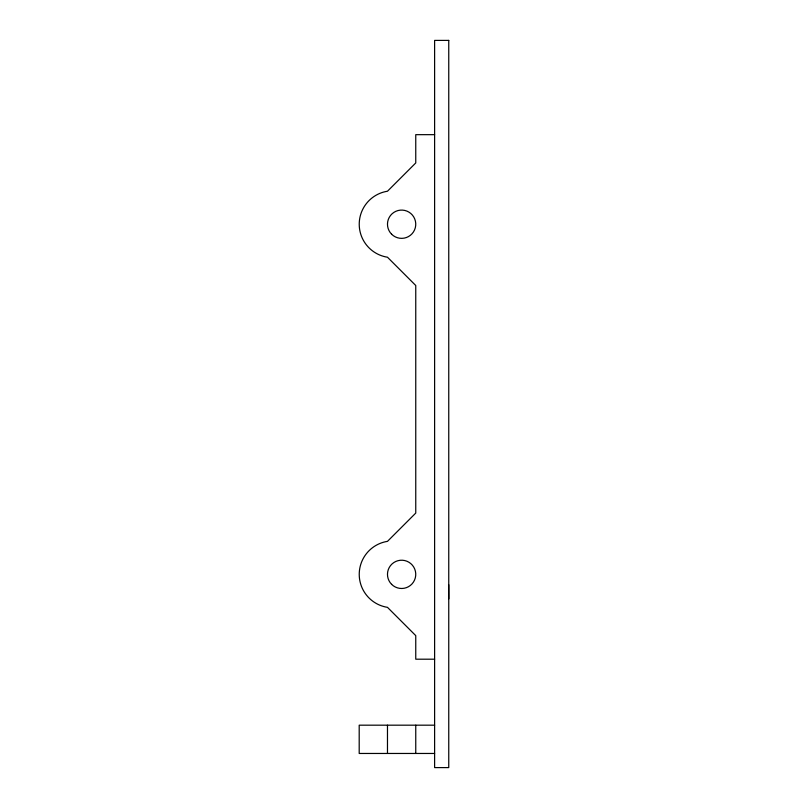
<?xml version="1.0" encoding="UTF-8"?>
<svg xmlns="http://www.w3.org/2000/svg" width="808" height="808" viewBox="0 0 808 808"><rect width="100%" height="100%" fill="white"/><g stroke="black" fill="none" stroke-linecap="round" stroke-linejoin="round"><path stroke-width="1.21" d="M434.613 134.663L415.756 134.663L415.756 162.953L387.476 191.233A33.391 33.391 0 0 0 387.476 257.217L415.756 285.497L415.756 513.08L387.476 541.36A33.391 33.391 0 0 0 387.476 607.343L415.756 635.623L415.756 659.197L434.613 659.197M448.804 598.859L448.733 584.719M434.613 725.18L359.196 725.18L359.196 753.46L434.613 753.46M415.756 725.18L415.756 753.46M387.476 725.18L387.476 753.46M448.753 40.4L434.613 40.4L434.613 767.6L448.753 767.6L448.753 40.4M391.617 584.346A14.14 14.14 0 0 0 415.272 578.013A14.14 14.14 0 0 0 397.96 560.691A14.14 14.14 0 0 0 391.617 584.346M391.617 234.219A14.14 14.14 0 0 0 415.272 227.886A14.14 14.14 0 0 0 397.96 210.565A14.14 14.14 0 0 0 391.617 234.219"/></g></svg>
